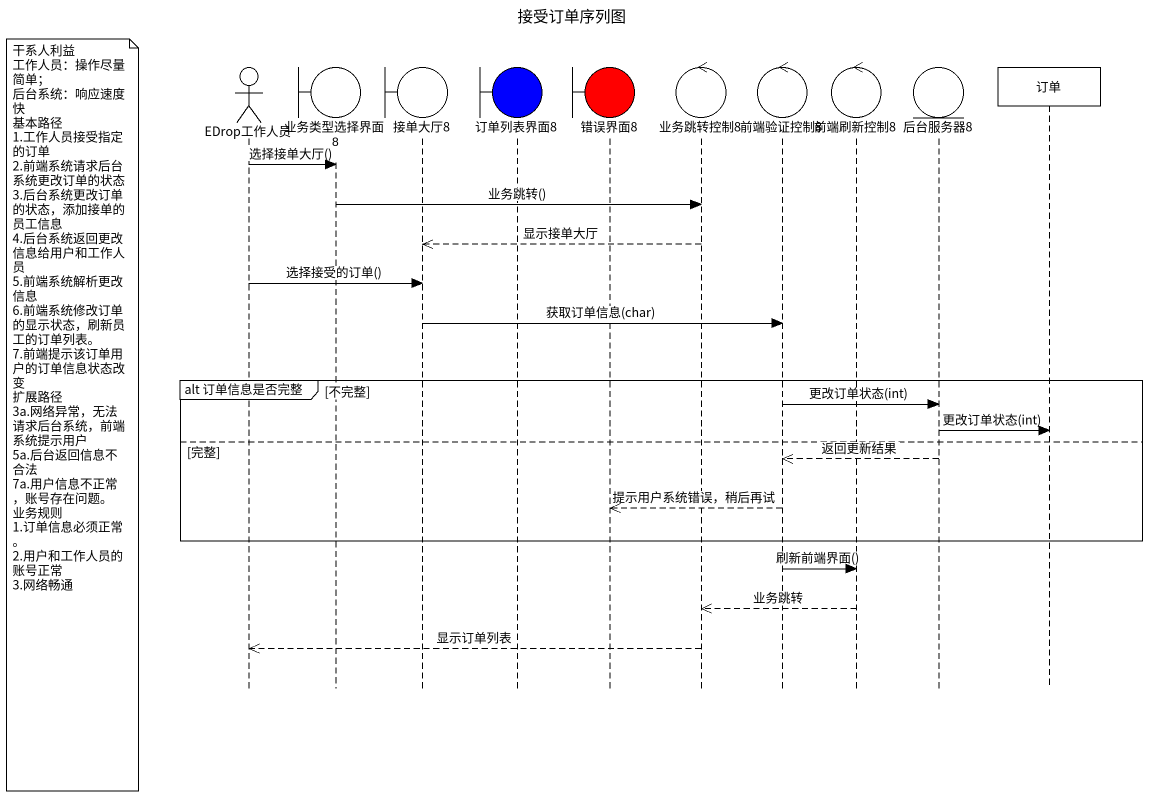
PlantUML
@startuml
title 接受订单序列图
hide footbox
actor EDrop工作人员
boundary 业务类型选择界面8
boundary 接单大厅8
boundary 订单列表界面8 #0000FF
boundary 错误界面8 #FF0000
control 业务跳转控制8
control 前端验证控制8
control 前端刷新控制8
entity 后台服务器8
participant 订单

EDrop工作人员 -> 业务类型选择界面8 : 选择接单大厅()
业务类型选择界面8 -> 业务跳转控制8 : 业务跳转()
业务跳转控制8 -->> 接单大厅8 : 显示接单大厅
EDrop工作人员 -> 接单大厅8 : 选择接受的订单()
接单大厅8 -> 前端验证控制8 : 获取订单信息(char)
group alt 订单信息是否完整 [不完整]
  前端验证控制8 -> 后台服务器8 : 更改订单状态(int)
  note left of EDrop工作人员
    干系人利益
    工作人员：操作尽量简单；
    后台系统：响应速度快
    基本路径
    1.工作人员接受指定的订单
    2.前端系统请求后台系统更改订单的状态
    3.后台系统更改订单的状态，添加接单的员工信息
    4.后台系统返回更改信息给用户和工作人员
    5.前端系统解析更改信息
    6.前端系统修改订单的显示状态，刷新员工的订单列表。
    7.前端提示该订单用户的订单信息状态改变
    扩展路径
    3a.网络异常，无法请求后台系统，前端系统提示用户
    5a.后台返回信息不合法
    7a.用户信息不正常，账号存在问题。
    业务规则
    1.订单信息必须正常。
    2.用户和工作人员的账号正常
    3.网络畅通
  end note
  后台服务器8 -> 订单 : 更改订单状态(int)
else 完整
  后台服务器8 -->> 前端验证控制8 : 返回更新结果
  前端验证控制8 -->> 错误界面8 : 提示用户系统错误，稍后再试
end
前端验证控制8 -> 前端刷新控制8 : 刷新前端界面()
前端刷新控制8 -->> 业务跳转控制8 : 业务跳转
业务跳转控制8 -->> EDrop工作人员 : 显示订单列表
@enduml
